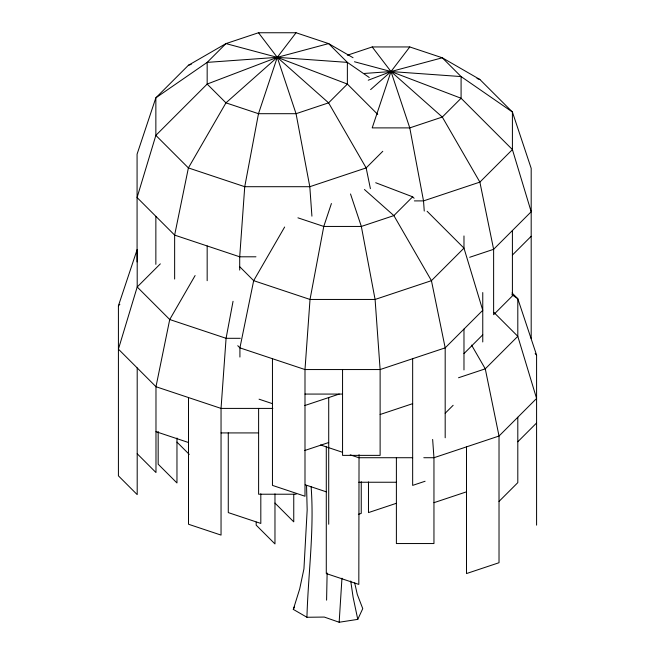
<?xml version="1.0" encoding="UTF-8"?>
<svg xmlns="http://www.w3.org/2000/svg" width="655" height="655" viewBox="0 0 655 655"><rect width="100%" height="100%" fill="white"/><g stroke="black" fill="none" stroke-linecap="round" stroke-linejoin="round"><path stroke-width="0.98" d="M326.591 600.16L327.123 573.019M354.699 582.893L357.278 594.429L362.755 608.626L357.769 619.368L339.159 622.25L324.29 617.067L306.933 617.264C308.169 573.69 314.416 530.149 311.1 486.501M341.959 578.185L339.159 622.25M359.038 454.676L358.817 584.407L326.288 573.567L326.288 446.882M233.049 301.3L226.081 338.308L221.046 408.409L221.046 535.094L188.509 524.246L188.509 397.56M306.933 617.264L293.309 609.396L299.687 588.951L303.945 568.835L307.17 509.958L306.54 485.535M137.198 367.93L137.198 494.615L118.416 475.833L118.416 305.77L137.198 249.424L137.198 286.988L118.416 349.148L155.98 386.72L221.046 408.409L272.824 408.409M331.414 203.525L323.775 226.442L310.02 299.45L304.993 369.551L304.993 496.236L272.455 485.388L272.455 358.703M293.309 609.396L294.553 606.71M195.108 275.558L169.727 319.525L155.98 386.72L155.98 472.533L137.198 453.751M284.638 227.031L253.673 280.668L239.918 347.862L239.918 357.057M353.053 57.722L328.589 43.598L296.052 32.75L277.27 57.345L225.959 102.851L188.386 167.917L174.639 235.112L174.639 279.046M531.189 338.43L531.189 168.36L512.407 112.013L479.878 79.476L442.305 57.787L409.776 46.947L390.994 71.542L370.615 89.612M296.052 32.75L258.488 32.75L225.959 43.598L188.386 65.287L155.857 97.816L137.075 154.171L137.075 261.91M118.416 305.77L119.857 304.329M160.328 263.859L137.198 286.988L169.727 319.525L226.081 338.308L240.311 338.308M382.782 151.289L366.153 167.917L309.807 186.7L244.741 186.7L188.386 167.917L155.857 135.38L155.857 97.816L207.168 62.381L225.959 43.598L277.27 57.345L347.371 84.069L377.73 114.42M414.099 198.26L412.658 196.819L393.876 215.601L361.339 226.442L323.775 226.442L297.935 217.828M512.407 255.041L531.189 236.258M463.977 353.602L482.76 334.811M445.187 413.248L453.137 405.298M517.802 441.773L536.584 422.991M499.02 501.419L517.802 482.637L517.802 417.251M368.257 80.205L390.994 71.542L442.305 57.787L461.087 76.569L512.407 112.013L512.407 149.577L531.189 211.745L493.624 249.309L469.7 257.284M188.386 65.287L191.252 64.329M347.33 55.241L372.204 46.947L409.776 46.947M304.788 405.535L339.241 394.056M458.525 377.755L485.273 368.839L517.802 336.31L517.802 298.737L512.022 292.957M380.121 414.5L412.658 403.66M304.788 450.484L328.712 442.518M425.095 481.245L412.658 485.388L412.658 358.703M358.375 514.355L361.249 513.405L361.249 481.728M396.226 503.343L368.478 512.595L368.478 481.941M433.954 502.68L466.491 491.831M364.573 73.434L390.994 71.542L461.087 76.569L461.087 98.258L512.407 149.577L479.878 182.115L423.523 200.897L414.378 200.897M255.949 256.801L239.705 256.801L174.639 235.112L137.075 197.548L155.857 135.38L207.168 84.069L277.27 57.345L328.589 43.598L347.371 62.381L369.248 77.486M304.993 394.073L342.557 394.073M221.046 432.922L258.61 432.922M412.634 457.722L358.817 457.722L350.212 454.857M423.801 457.722L433.954 457.722L499.02 436.033L536.584 398.469L517.802 336.31L493.952 312.451M358.817 482.244L396.39 482.244M296.183 494.222L258.61 494.222L258.61 408.409M354.478 61.758L390.994 71.542L461.087 98.258L442.305 117.049L409.776 127.889L372.204 127.889L390.994 71.542L372.204 46.947M477.012 78.526L479.878 79.476M259.061 399.19L272.455 403.66M320.549 444.966L342.557 452.302M155.98 431.67L188.509 442.518M305.238 484.815L326.288 491.831M375.708 182.737L412.658 196.819M511.915 294.676L517.802 298.737L536.584 355.092L536.584 525.154M364.442 189.5L393.876 215.601L431.44 280.668L445.187 347.862L445.187 437.769M427.109 211.27L463.977 248.13L482.76 310.298L445.187 347.862L380.121 369.551L304.993 369.551L239.918 347.862L237.757 345.693M535.143 353.643L536.584 355.092M239.935 266.929L253.673 280.668L310.02 299.45L375.094 299.45L431.44 280.668L463.977 248.13L463.977 235.947M274.969 503.073L293.751 521.855L293.751 494.271M176.965 442.1L189.246 454.382M258.488 32.75L277.27 57.345L328.589 102.851L366.153 167.917L370.402 188.665M471.567 345.103L485.273 368.839L499.02 436.033L499.02 562.719L466.491 573.567L466.491 446.882M350.515 193.97L361.339 226.442L375.094 299.45L380.121 369.551L380.121 455.372L342.557 455.372L342.557 369.551M357.769 619.368L353.102 597.213L350.728 581.018M424.252 211.057L423.523 200.897L409.776 127.889L390.994 71.542L442.305 117.049L479.878 182.115L493.624 249.309L493.624 314.695L512.407 295.913L512.407 230.527M432.644 439.44L433.954 457.722L433.954 543.544L396.39 543.544L396.39 457.722M311.919 216.166L309.807 186.7L296.052 113.692L277.27 57.345L207.168 62.381L207.168 84.069L225.959 102.851L258.488 113.692L296.052 113.692L328.589 102.851L347.371 84.069L347.371 62.381L277.27 57.345L258.488 113.692L244.741 186.7L239.705 256.801L239.705 270.081M482.76 292.548L482.76 341.967M463.977 329.08L463.977 369.944M328.712 397.56L328.712 524.246M274.969 493.878L274.969 543.937L256.187 525.154L256.187 522.092M260.813 493.813L260.813 523.435L228.276 512.595L228.276 432.906M207.168 245.952L207.168 280.692M176.965 438.015L176.965 482.964L158.174 464.182L158.174 431.489M155.857 216.33L155.857 264.35"/></g></svg>
